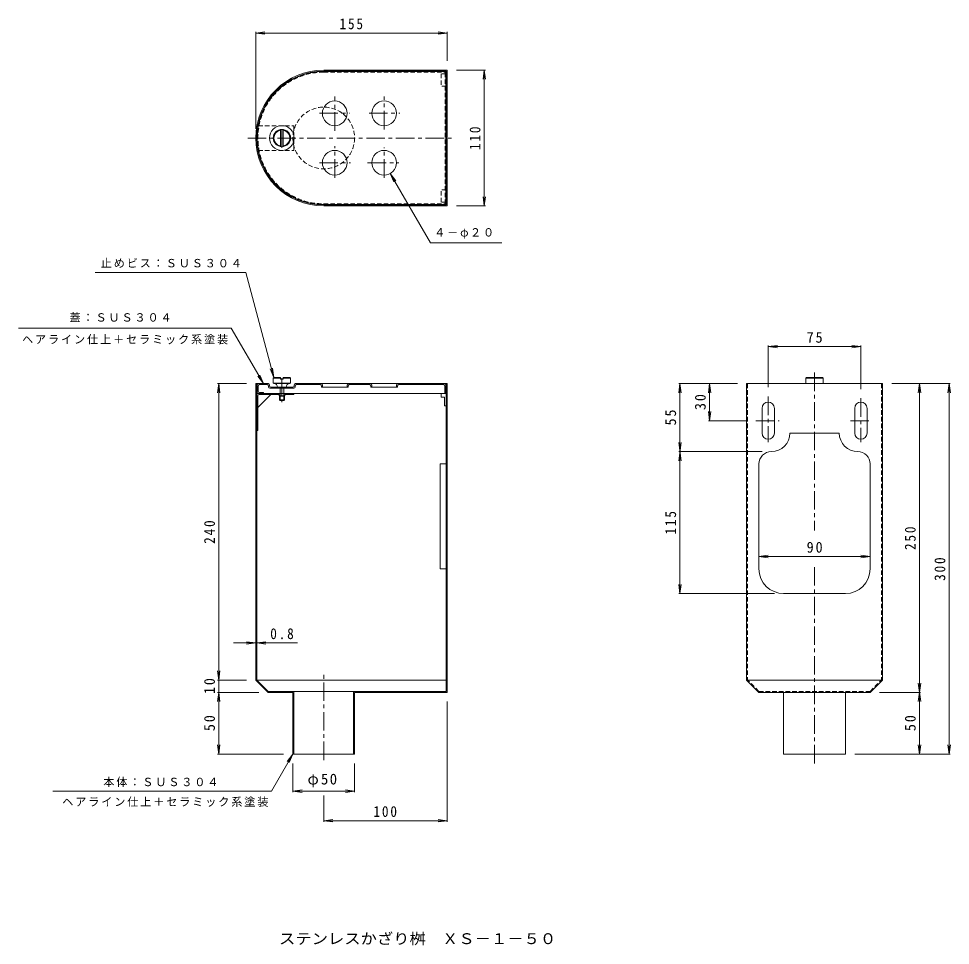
# Model space of a CAD drawing. Units: millimetres, scale not verified. Extents: x -403 to 351, y -403 to 347.
import ezdxf
from ezdxf.enums import TextEntityAlignment as Align

# ---------------------------------------------------------------- set-up
doc = ezdxf.new("R2010")
doc.units = ezdxf.units.MM
doc.header["$LTSCALE"] = 3
doc.linetypes.add('CHAIN1', pattern=[8, 5, -1, 1, -1])
doc.linetypes.add('DASHED1', pattern=[1.8, 1.2, -0.6])
for name, color, linetype, lineweight in [('0-1', 2, 'Continuous', 9), ('0-2', 3, 'Continuous', 9), ('0-3', 4, 'Continuous', 9), ('0-4', 7, 'Continuous', 9), ('0-6', 6, 'Continuous', 9), ('0-E', 7, 'Continuous', 9)]:
    doc.layers.add(name, color=color, linetype=linetype, lineweight=lineweight)
doc.layers.add('0-5', color=2, linetype='Continuous')
doc.styles.add('ＭＳ ゴシック', font='')
doc.styles.get('ＭＳ ゴシック').set_extended_font_data('MS Gothic')

msp = doc.modelspace()

# ---------------------------------------------------------------- linework, layer by layer
at = {"layer": '0-1'}
for p, q in [((-156.449, 304.672), (-57.549, 304.672)), ((-57.549, 196.872), (-57.549, 304.672)), ((-156.449, 196.872), (-57.549, 196.872)), ((-210.349, 50.853), (-210.349, 44.853)), ((-209.549, 50.053), (-209.549, 45.653)), ((-209.349, 51.853), (-201.349, 51.853)), ((-208.549, 51.053), (-202.149, 51.053)), ((-201.149, 50.053), (-201.149, 49.253)), ((-200.349, 50.853), (-200.349, 50.053)), ((-200.149, 48.253), (-180.549, 48.253)), ((-199.349, 49.053), (-181.349, 49.053)), ((-193.349, 49.053), (-193.349, 48.253)), ((-187.349, 49.053), (-187.349, 48.253)), ((-180.349, 50.853), (-180.349, 50.053)), ((-179.549, 50.053), (-179.549, 49.253)), ((-179.349, 51.853), (-58.549, 51.853)), ((-178.549, 51.053), (-159.349, 51.053)), ((-158.349, 50.053), (-158.349, 49.053)), ((-158.349, 49.053), (-136.749, 49.053)), ((-157.549, 50.853), (-157.549, 49.053)), ((-137.549, 50.853), (-137.549, 49.053)), ((-136.749, 50.053), (-136.749, 49.053)), ((-135.749, 51.053), (-119.349, 51.053)), ((-118.349, 50.053), (-118.349, 49.053)), ((-118.349, 49.053), (-96.749, 49.053)), ((-117.549, 50.853), (-117.549, 49.053)), ((-97.549, 50.853), (-97.549, 49.053)), ((-96.749, 50.053), (-96.749, 49.053)), ((-95.749, 51.053), (-59.349, 51.053)), ((-58.349, 50.053), (-58.349, 43.853)), ((-57.549, 50.853), (-57.549, 43.853)), ((-208.549, 44.653), (-205.349, 44.653)), ((-205.349, 44.653), (-205.349, 43.853)), ((-180.349, 43.853), (-61.249, 43.853))]:
    msp.add_line(p, q, dxfattribs=at)
at = {"layer": '0-1', "linetype": 'DASHED1'}
for p, q in [((-156.449, 304.072), (-58.149, 304.072)), ((-58.149, 197.472), (-58.149, 304.072)), ((-156.449, 197.472), (-58.149, 197.472))]:
    msp.add_line(p, q, dxfattribs=at)
at = {"layer": '0-1', "linetype": 'CHAIN1'}
for p, q in [((-147.549, 256.653), (-147.549, 284.429)), ((-107.549, 257.759), (-107.549, 284.356)), ((-159.946, 270.772), (-135.508, 270.772)), ((-119.775, 270.772), (-94.971, 270.772)), ((-147.549, 218.531), (-147.549, 244.105)), ((-107.549, 218.604), (-107.549, 242.999)), ((-159.946, 230.772), (-134.897, 230.772)), ((-121.024, 230.772), (-95.702, 230.772))]:
    msp.add_line(p, q, dxfattribs=at)
at = {"layer": '0-1'}
for centre in [(-147.549, 270.772), (-107.549, 270.772), (-190.349, 250.772), (-147.549, 230.772), (-107.549, 230.772)]:
    msp.add_circle(centre, 10, dxfattribs=at)
for centre, radius, start, end in [((-156.449, 250.772), 53.9, 90, 270), ((-209.349, 50.853), 1, 90, 180), ((-208.549, 50.053), 1, 90, 180), ((-208.549, 45.653), 1, 180, 270), ((-202.149, 50.053), 1, 0, 90), ((-201.349, 50.853), 1, 0, 90), ((-200.149, 49.253), 1, 180, 270), ((-199.349, 50.053), 1, 180, 270), ((-181.349, 50.053), 1, 270, 0), ((-180.549, 49.253), 1, 270, 0), ((-179.349, 50.853), 1, 90, 180), ((-178.549, 50.053), 1, 90, 180), ((-159.349, 50.053), 1, 0, 90), ((-158.549, 50.853), 1, 0, 90), ((-136.549, 50.853), 1, 90, 180), ((-135.749, 50.053), 1, 90, 180), ((-119.349, 50.053), 1, 0, 90), ((-118.549, 50.853), 1, 0, 90), ((-96.549, 50.853), 1, 90, 180), ((-95.749, 50.053), 1, 90, 180), ((-59.349, 50.053), 1, 0, 90), ((-58.549, 50.853), 1, 0, 90), ((-209.349, 44.853), 1, 180, 270)]:
    msp.add_arc(centre, radius, start, end, dxfattribs=at)
at = {"layer": '0-1', "linetype": 'DASHED1'}
msp.add_arc((-156.449, 250.772), 53.3, 90, 270, dxfattribs=at)
at = {"layer": '0-2'}
for p, q in [((-56.449, 305.772), (-156.449, 305.772)), ((-156.449, 304.972), (-57.249, 304.972)), ((-56.449, 305.772), (-56.449, 251.572)), ((-56.449, 249.972), (-56.449, 195.772)), ((-56.449, 195.772), (-156.449, 195.772)), ((-211.449, 51.853), (-211.449, -188.147)), ((-209.349, 51.853), (-211.449, 51.853)), ((-210.649, 51.853), (-210.649, -188.147)), ((-58.549, 51.853), (-56.449, 51.853)), ((-57.249, 51.853), (-57.249, -197.347)), ((-56.449, 51.853), (-56.449, -198.147)), ((185.951, 51.853), (185.951, -188.147)), ((185.951, 51.853), (295.951, 51.853)), ((295.951, 51.853), (295.951, -188.147)), ((198.451, 11.853), (198.451, 31.853)), ((208.451, 11.853), (208.451, 31.853)), ((273.451, 11.853), (273.451, 31.853)), ((283.451, 11.853), (283.451, 31.853)), ((220.951, 11.853), (260.951, 11.853)), ((-62.249, -13.147), (-62.249, -98.147)), ((-57.249, -13.147), (-62.249, -13.147)), ((195.951, -13.147), (195.951, -98.147)), ((285.951, -13.147), (285.951, -98.147)), ((-57.249, -98.147), (-62.249, -98.147)), ((215.951, -118.147), (265.951, -118.147)), ((-211.449, -188.147), (-201.449, -198.147)), ((-211.449, -188.147), (-57.249, -188.147)), ((-210.649, -188.147), (-201.449, -197.347)), ((185.951, -188.147), (295.951, -188.147)), ((185.951, -188.147), (195.951, -198.147)), ((295.951, -188.147), (285.951, -198.147)), ((-201.449, -197.347), (-57.249, -197.347)), ((-201.449, -198.147), (-181.449, -198.147)), ((-181.449, -198.147), (-181.449, -248.147)), ((-180.649, -197.347), (-180.649, -248.147)), ((-132.249, -197.347), (-132.249, -248.147)), ((-131.449, -198.147), (-56.449, -198.147)), ((-131.449, -198.147), (-131.449, -248.147)), ((195.951, -198.147), (285.951, -198.147)), ((215.951, -198.147), (215.951, -248.147)), ((265.951, -198.147), (265.951, -248.147)), ((-181.449, -248.147), (-131.449, -248.147)), ((215.951, -248.147), (265.951, -248.147))]:
    msp.add_line(p, q, dxfattribs=at)
at = {"layer": '0-2', "linetype": 'CHAIN1'}
for p, q in [((-217.962, 250.772), (-50.086, 250.772)), ((240.951, 60.853), (240.951, -67.113)), ((203.451, 41.413), (203.451, 4.359)), ((278.451, 39.988), (278.451, 4.441)), ((193.486, 21.853), (212.226, 21.853)), ((270.018, 21.853), (286.776, 21.853)), ((240.951, -96.728), (240.951, -256.822)), ((-156.449, -253.068), (-156.449, -181.568))]:
    msp.add_line(p, q, dxfattribs=at)
at = {"layer": '0-2', "linetype": 'DASHED1'}
for p, q in [((186.751, 51.853), (186.751, -188.147)), ((295.151, 51.853), (295.151, -188.147)), ((195.951, -197.347), (186.751, -188.147)), ((285.951, -197.347), (295.151, -188.147)), ((195.951, -197.347), (285.951, -197.347))]:
    msp.add_line(p, q, dxfattribs=at)
at = {"layer": '0-2'}
msp.add_lwpolyline([(-156.449, 196.572), (-57.249, 196.572), (-57.249, 304.972)], dxfattribs=at)
at = {"layer": '0-2', "linetype": 'DASHED1'}
msp.add_circle((-156.449, 250.772), 25, dxfattribs=at)
at = {"layer": '0-2'}
for centre, radius, start, end in [((-156.449, 250.772), 55, 90, 270), ((-156.449, 250.772), 54.2, 90, 270), ((-57.249, 251.572), 0.8, 270, 0), ((-57.249, 249.972), 0.8, 0, 90), ((203.451, 31.853), 5, 0, 179.99998), ((278.451, 31.853), 5, 0, 179.99998), ((203.451, 11.853), 5, 180, 0), ((205.951, 11.853), 15, 270, 359.99986), ((275.951, 11.853), 15, 180.00014, 270), ((278.451, 11.853), 5, 180, 0), ((205.951, -13.147), 10, 90, 180), ((275.951, -13.147), 10, 0, 90), ((215.951, -98.147), 20, 180, 270), ((265.951, -98.147), 20, 270, 0)]:
    msp.add_arc(centre, radius, start, end, dxfattribs=at)
at = {"layer": '0-3'}
for p, q in [((-191.349, 243.844), (-191.349, 257.7)), ((-189.349, 243.844), (-189.349, 257.7)), ((-196.849, 56.853), (-197.349, 56.353)), ((-197.349, 56.353), (-197.349, 52.353)), ((-197.349, 56.353), (-191.349, 56.353)), ((-196.849, 56.853), (-191.349, 56.853)), ((-191.349, 56.853), (-191.349, 55.353)), ((-191.349, 55.353), (-189.349, 55.353)), ((-189.349, 56.853), (-183.849, 56.853)), ((-189.349, 56.853), (-189.349, 55.353)), ((-189.349, 56.353), (-183.349, 56.353)), ((-183.849, 56.853), (-183.349, 56.353)), ((-183.349, 52.353), (-183.349, 56.353)), ((234.451, 56.853), (233.951, 56.353)), ((233.951, 56.353), (233.951, 51.853)), ((233.951, 56.353), (247.951, 56.353)), ((234.451, 56.853), (247.451, 56.853)), ((247.951, 56.353), (247.451, 56.853)), ((247.951, 56.353), (247.951, 51.853)), ((-197.349, 52.353), (-196.849, 51.853)), ((-197.349, 52.353), (-183.349, 52.353)), ((-196.849, 51.853), (-183.849, 51.853)), ((-191.849, 48.253), (-191.849, 38.253)), ((-188.849, 48.253), (-188.849, 38.253)), ((-183.349, 52.353), (-183.849, 51.853)), ((-192.349, 41.753), (-192.349, 38.753)), ((-188.349, 41.753), (-192.349, 41.753)), ((-192.349, 38.753), (-191.849, 38.253)), ((-191.849, 38.253), (-188.849, 38.253)), ((-188.349, 41.753), (-188.349, 38.753))]:
    msp.add_line(p, q, dxfattribs=at)
at = {"layer": '0-3', "linetype": 'CHAIN1'}
for p, q in [((-190.349, 242.713), (-190.349, 260.016)), ((-190.349, 56.353), (-190.349, 36.729))]:
    msp.add_line(p, q, dxfattribs=at)
at = {"layer": '0-3'}
msp.add_lwpolyline([(-192.349, 38.753), (-188.349, 38.753), (-188.849, 38.253)], dxfattribs=at)
msp.add_circle((-190.349, 250.772), 7, dxfattribs=at)
for centre, radius, start, end in [((-190.349, 250.772), 6.5, 98.84987, 261.15012), ((-190.349, 250.772), 6.5, 278.84987, 81.15012), ((-196.649, 49.053), 2.8, 0, 90), ((-184.049, 49.053), 2.8, 90, 180)]:
    msp.add_arc(centre, radius, start, end, dxfattribs=at)
at = {"layer": '0-4'}
for p, q in [((-211.449, 335.772), (-204.013, 336.751)), ((-211.449, 258.272), (-211.449, 336.672)), ((-211.449, 335.772), (-56.449, 335.772)), ((-211.449, 335.772), (-204.013, 334.793)), ((-56.449, 335.772), (-63.885, 336.751)), ((-56.449, 335.772), (-63.885, 334.793)), ((-56.449, 313.272), (-56.449, 336.672)), ((-48.949, 305.772), (-25.549, 305.772)), ((-26.449, 305.772), (-27.428, 298.336)), ((-26.449, 195.772), (-26.449, 305.772)), ((-26.449, 305.772), (-25.47, 298.336)), ((-26.449, 195.772), (-27.428, 203.208)), ((-26.449, 195.772), (-25.47, 203.208)), ((-48.949, 195.772), (-25.549, 195.772)), ((203.451, 81.853), (210.887, 82.832)), ((203.451, 48.913), (203.451, 82.753)), ((203.451, 81.853), (278.451, 81.853)), ((203.451, 81.853), (210.887, 80.874)), ((278.451, 81.853), (271.015, 82.832)), ((278.451, 81.853), (271.015, 80.874)), ((278.451, 47.488), (278.451, 82.753)), ((-241.449, 51.853), (-242.428, 44.417)), ((-218.949, 51.853), (-242.349, 51.853)), ((-241.449, -248.147), (-241.449, 51.853)), ((-241.449, 51.853), (-240.47, 44.417)), ((131.951, 51.853), (130.972, 44.417)), ((178.451, 51.853), (131.051, 51.853)), ((131.951, -118.147), (131.951, 51.853)), ((131.951, 51.853), (132.93, 44.417)), ((155.951, 51.853), (154.972, 44.417)), ((155.951, 21.853), (155.951, 51.853)), ((155.951, 51.853), (156.93, 44.417)), ((303.451, 51.853), (350.851, 51.853)), ((325.951, 51.853), (324.972, 44.417)), ((325.951, -248.147), (325.951, 51.853)), ((325.951, 51.853), (326.93, 44.417)), ((349.951, 51.853), (348.972, 44.417)), ((349.951, -248.147), (349.951, 51.853)), ((349.951, 51.853), (350.93, 44.417)), ((155.951, 21.853), (154.972, 29.289)), ((155.951, 21.853), (156.93, 29.289)), ((185.986, 21.853), (155.051, 21.853)), ((132.93, 4.289), (130.972, -10.583)), ((130.972, 4.289), (132.93, -10.583)), ((198.451, -3.147), (131.051, -3.147)), ((195.951, -88.147), (203.387, -87.168)), ((195.951, -88.147), (285.951, -88.147)), ((195.951, -88.147), (203.387, -89.126)), ((285.951, -88.147), (278.515, -87.168)), ((285.951, -88.147), (278.515, -89.126)), ((131.951, -118.147), (130.972, -110.711)), ((131.951, -118.147), (132.93, -110.711)), ((208.451, -118.147), (131.051, -118.147)), ((-229.64, -158.147), (-177.593, -158.147)), ((-211.449, -158.147), (-218.885, -157.168)), ((-211.449, -158.147), (-218.885, -159.126)), ((-210.649, -158.147), (-203.213, -157.168)), ((-210.649, -158.147), (-203.213, -159.126)), ((-241.449, -188.147), (-242.428, -180.711)), ((-241.449, -188.147), (-240.47, -180.711)), ((-218.949, -188.147), (-242.349, -188.147)), ((326.93, -190.711), (324.972, -205.583)), ((324.972, -190.711), (326.93, -205.583)), ((-241.449, -198.147), (-242.428, -205.583)), ((-208.949, -198.147), (-242.349, -198.147)), ((-241.449, -198.147), (-240.47, -205.583)), ((293.451, -198.147), (326.851, -198.147)), ((-56.449, -205.647), (-56.449, -303.047)), ((-241.449, -248.147), (-242.428, -240.711)), ((-241.449, -248.147), (-240.47, -240.711)), ((325.951, -248.147), (324.972, -240.711)), ((325.951, -248.147), (326.93, -240.711)), ((349.951, -248.147), (348.972, -240.711)), ((349.951, -248.147), (350.93, -240.711)), ((-188.949, -248.147), (-242.349, -248.147)), ((273.451, -248.147), (350.851, -248.147)), ((-181.449, -255.647), (-181.449, -279.047)), ((-131.449, -255.647), (-131.449, -279.047)), ((-181.449, -278.147), (-174.013, -277.168)), ((-181.449, -278.147), (-131.449, -278.147)), ((-181.449, -278.147), (-174.013, -279.126)), ((-131.449, -278.147), (-138.885, -277.168)), ((-131.449, -278.147), (-138.885, -279.126)), ((-156.449, -281.555), (-156.449, -303.047)), ((-156.449, -302.147), (-149.013, -301.168)), ((-56.449, -302.147), (-63.885, -301.168)), ((-156.449, -302.147), (-56.449, -302.147)), ((-156.449, -302.147), (-149.013, -303.126)), ((-56.449, -302.147), (-63.885, -303.126))]:
    msp.add_line(p, q, dxfattribs=at)
at = {"layer": '0-6', "linetype": 'DASHED1'}
for p, q in [((-61.249, 302.772), (-61.249, 292.772)), ((-57.249, 302.772), (-61.249, 302.772)), ((-57.249, 292.772), (-61.249, 292.772)), ((-209.413, 260.772), (-180.649, 260.772)), ((-180.649, 240.772), (-180.649, 260.772)), ((-209.413, 240.772), (-180.649, 240.772)), ((-61.249, 198.772), (-61.249, 208.772)), ((-57.249, 208.772), (-61.249, 208.772)), ((-57.249, 198.772), (-61.249, 198.772))]:
    msp.add_line(p, q, dxfattribs=at)
at = {"layer": '0-6'}
for p, q in [((-209.849, 32.553), (-199.349, 43.053)), ((-209.849, 42.053), (-209.849, 13.853)), ((-209.349, 43.853), (-180.649, 43.853)), ((-192.649, 42.053), (-188.049, 42.053)), ((-191.849, 43.853), (-191.849, 42.053)), ((-188.849, 42.053), (-188.849, 43.853)), ((-180.649, 43.053), (-180.649, 43.853)), ((-61.249, 43.853), (-57.249, 43.853)), ((-210.649, 13.853), (-209.849, 13.853))]:
    msp.add_line(p, q, dxfattribs=at)
for points in [[(-208.849, 43.053), (-192.649, 43.053), (-192.649, 42.053)], [(-188.049, 42.053), (-188.049, 43.053), (-180.649, 43.053)], [(-61.249, 43.853), (-61.249, 40.853), (-58.749, 40.853), (-58.749, 33.853), (-57.249, 33.853)]]:
    msp.add_lwpolyline(points, dxfattribs=at)
for centre, start in [((-209.649, 42.853), 73.30075), ((-208.849, 42.053), 90)]:
    msp.add_arc(centre, 1, start, 180, dxfattribs=at)
at = {"layer": '0-E'}
for p, q in [((-102.549, 222.112), (-97.983, 216.162)), ((-102.549, 222.112), (-99.679, 215.183)), ((-341.418, 141.853), (-219.625, 141.853)), ((-196.849, 56.853), (-219.625, 141.853)), ((-403.496, 96.853), (-231.33, 96.853)), ((-205.349, 51.853), (-231.33, 96.853)), ((-196.849, 56.853), (-199.719, 63.782)), ((-196.849, 56.853), (-197.828, 64.289)), ((-205.349, 51.853), (-209.915, 57.803)), ((-205.349, 51.853), (-208.219, 58.782)), ((-181.449, -248.147), (-186.014, -254.097)), ((-181.449, -248.147), (-184.319, -255.076))]:
    msp.add_line(p, q, dxfattribs=at)
for points in [[(-102.549, 222.112), (-70.021, 165.772), (-12.115, 165.772)], [(-181.449, -248.147), (-198.769, -278.147), (-375.778, -278.147)]]:
    msp.add_lwpolyline(points, dxfattribs=at)

# ---------------------------------------------------------------- texts
at = {"layer": '0-4', "color": 2, "char_height": 8.798, "attachment_point": 7, "style": 'ＭＳ ゴシック'}
for s, insert in [('\\T1.27;\\W0.9;155', (-143.699, 338.772)), ('\\T1.27;\\W0.95;75', (234.576, 84.853)), ('\\T1.27;\\W0.95;90', (234.576, -85.147)), ('\\T1.27;\\W0.9;0.8', (-199.777, -155.147)), ('\\T1.19;φ50', (-169.574, -275.147)), ('\\T1.27;\\W0.9;100', (-116.199, -299.147))]:
    msp.add_mtext(s, dxfattribs=dict(at, insert=insert))
at = {"layer": '0-4', "color": 2, "char_height": 8.798, "attachment_point": 7, "rotation": 90, "style": 'ＭＳ ゴシック'}
for s, insert in [('\\T1.27;\\W0.9;110', (-29.449, 241.022)), ('\\T1.27;\\W0.95;30', (152.951, 30.478)), ('\\T1.27;\\W0.95;55', (128.951, 17.978)), ('\\T1.27;\\W0.9;115', (128.951, -70.397)), ('\\T1.27;\\W0.9;240', (-244.449, -77.897)), ('\\T1.27;\\W0.9;250', (322.951, -82.897)), ('\\T1.27;\\W0.9;300', (346.951, -107.897)), ('\\T1.27;\\W0.95;10', (-244.449, -199.522)), ('\\T1.27;\\W0.95;50', (-244.449, -229.522)), ('\\T1.27;\\W0.95;50', (322.951, -229.522))]:
    msp.add_mtext(s, dxfattribs=dict(at, insert=insert))
at = {"layer": '0-4', "insert": (-67.066, 169.21), "char_height": 6.598, "attachment_point": 7, "style": 'ＭＳ ゴシック'}
msp.add_mtext('\\T1.17;４－φ２０', dxfattribs=at)
at = {"layer": '0-5', "style": 'ＭＳ ゴシック', "width": 1.1}
msp.add_text('ステンレスかざり桝\u3000ＸＳ－１－５０', height=8.798, dxfattribs=at).set_placement((-192.637, -404.666), align=Align.BOTTOM_LEFT)
at = {"layer": '0-E', "char_height": 6.598, "attachment_point": 7, "style": 'ＭＳ ゴシック'}
for s, insert in [('\\T1.17;止めビス：ＳＵＳ３０４', (-337.023, 145.659)), ('\\T1.17;蓋：ＳＵＳ３０４', (-362.294, 101.71)), ('\\T1.17;ヘアライン仕上＋セラミック系塗装', (-400.749, 83.581)), ('\\T1.17;本体：ＳＵＳ３０４', (-334.953, -274.84)), ('\\T1.17;ヘアライン仕上＋セラミック系塗装', (-368.199, -290.909))]:
    msp.add_mtext(s, dxfattribs=dict(at, insert=insert))

doc.saveas('drawing.dxf')
